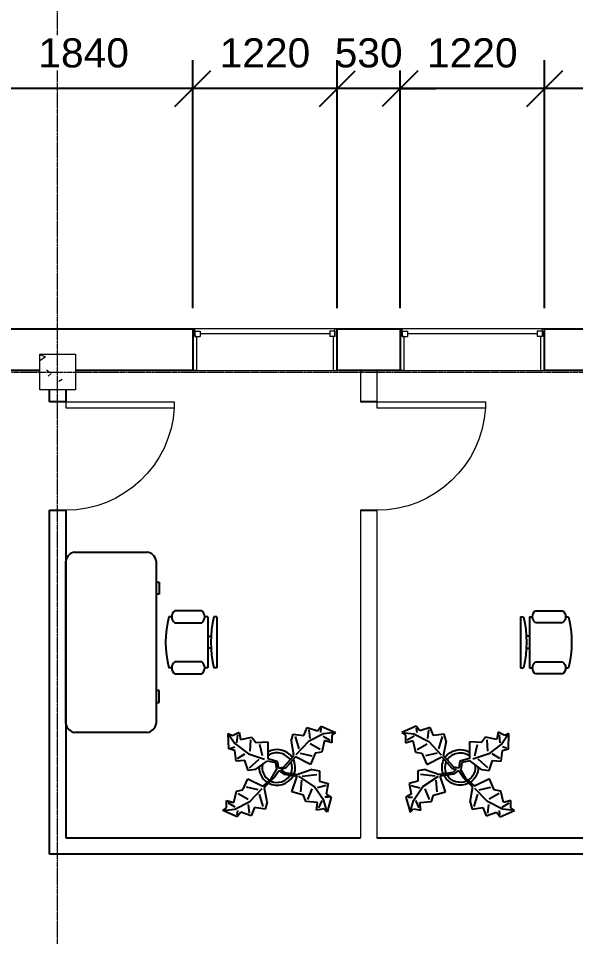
# Model space of a CAD drawing. Header units: millimetres. Extents: x -45493 to 8201, y -4031 to 23928.
# Drawn here: x -17103 to -12401, y 7448 to 15200 of the extents above; entities that cross this region are included whole.
import ezdxf

# ---------------------------------------------------------------- set-up
doc = ezdxf.new("R2010")
doc.units = ezdxf.units.MM
doc.linetypes.add('Grid Line', pattern=[22.225, 12.7, -3.175, 3.175, -3.175])
for name, color, linetype, lineweight in [('A-ANNO-DIMS', 10, 'Continuous', 9), ('A-DOOR', 31, 'Continuous', 9), ('A-GLAZ', 151, 'Continuous', 9), ('A-WALL', 113, 'Continuous', 9), ('I-WALL', 2, 'Continuous', 9), ('S-COLS', 52, 'Continuous', 9), ('S-GRID', 1, 'Continuous', 9)]:
    doc.layers.add(name, color=color, linetype=linetype, lineweight=lineweight)
doc.layers.add('I-FURN', color=40, linetype='Continuous')
doc.styles.add('Arial', font='Arial.ttf', dxfattribs={"height": 245.883234})
doc.dimstyles.new('Diagonal_-_2_5mm_Arial', dxfattribs={"dimscale": 304.8, "dimtxt": 250, "dimasz": 0.984252, "dimexe": 0.787402, "dimexo": 0.492126, "dimgap": 0.574147, "dimtad": 1, "dimdec": 0, "dimzin": 0, "dimdsep": 46, "dimtxsty": 'Arial', "dimblk1": 'OBLIQUE', "dimblk2": 'OBLIQUE', "dimsah": 1, "dimcen": 0.09, "dimdle": 0.787402, "dimazin": 0, "dimtfac": 1, "dimtdec": 4, "dimtix": 1, "dimtmove": 0, "dimatfit": 3, "dimfxl": 1, "dimtvp": 1, "dimtfill": 1, "dimtolj": 1, "dimtzin": 0, "dimarcsym": 2})

# ---------------------------------------------------------------- blocks, each defined once
blk = doc.blocks.new('M_Concrete-Square-Column - 300 x 300mm-V13-1st Floor Dimensioned Plan')
at = {"layer": 'S-COLS'}
h = blk.add_hatch(dxfattribs=at)
h.set_pattern_fill('FP_14', color=256, style=0, pattern_type=2)
h.set_pattern_definition([(230, (16702.4, 12214.2), (-728.737, 63.756), [76.2, -838.2]), (175, (16702.4, 12214.2), (140.972, -764.228), [60.96, -670.56]), (280.451, (16641.7, 12219.54), (-587.77, -700.467), [64.76, -712.36]), (226.184, (16702.4, 12011), (-1084.316, 168.17), [114.3, -1257.3]), (276.636, (16612.1, 12025), (-949.61, -989.71), [97.14, -1068.54]), (171.184, (16702.4, 12011), (-949.62, -989.7), [91.44, -1005.84]), (201, (16600.8, 12061.8), (-606.458, 409.06), [76.2, -838.2]), (146, (16600.8, 12061.8), (-247.208, -736.753), [60.96, -670.56]), (251.451, (16550.3, 12095.9), (-853.668, -327.685), [64.76, -712.36]), (217.5, (16702.42, 12214.23), (-12.3547, -338.22), [33.528, -628.904, 33.528, -1320.292]), (217.5, (16702.42, 12214.23), (-12.3547, -338.22), [-695.96, -647.192, 33.528, -639.572]), (187.5, (16702.42, 12214.23), (-267.279, -400.722), [33.528, -354.584, 33.528, -870.204]), (187.5, (16702.42, 12214.23), (-267.279, -400.722), [-421.64, -613.664, 33.528, -223.012]), (147.5, (16929, 12214.23), (-542.3633, 22.9153), [33.528, -220.472, 33.528, -1810.512]), (147.5, (16929, 12214.23), (-542.3633, 22.9153), [-287.528, -758.952, 33.528, -1018.032]), (137.5, (17030.6, 12214.23), (-592.517, -101.707), [33.528, -296.672, 33.528, -492.76, -746.76]), (137.5, (17030.6, 12214.23), (-592.517, -101.707), [-856.488, 33.528, -713.232])])
h.paths.add_polyline_path([(150, 150), (-150, 150), (-150, -150), (150, -150)], flags=0)
for p, q in [((150, 150), (-150, 150)), ((-150, 150), (-150, -150)), ((150, -150), (150, 150)), ((-150, -150), (150, -150))]:
    blk.add_line(p, q, dxfattribs=at)
blk = doc.blocks.new('M_Single-Flush - 0915 x 2032mm-145493-1st Floor Dimensioned Plan')
at = {"layer": 'A-DOOR', "lineweight": 18}
for p, q in [((406.5, 69.2), (406.5, 984.5)), ((457.5, 984.5), (406.5, 984.5)), ((457.5, 69.2), (457.5, 984.5)), ((457.5, 69.2), (406.5, 69.2))]:
    blk.add_line(p, q, dxfattribs=at)
at = {"layer": 'A-DOOR'}
blk.add_arc((457.5, 69.2), 916.7, 93.18929, 180, dxfattribs=at)
blk = doc.blocks.new('Casement 3x3 with Trim - 1220 x1220mm-148730-1st Floor Dimensioned Plan')
at = {"layer": 'A-GLAZ', "lineweight": 18}
for p, q in [((-610, 176.2125), (-590.95, 176.2125)), ((-590.95, 111.7625), (-590.95, 176.2125)), ((-590.95, 156.2125), (-590.95, 111.7625)), ((-590.95, 156.2125), (-546.5, 156.2125)), ((-546.5, 156.2125), (-546.5, 111.7625)), ((546.5, 156.2125), (546.5, 111.7625)), ((590.95, 156.2125), (546.5, 156.2125)), ((590.95, 111.7625), (590.95, 176.2125)), ((610, 176.2125), (590.95, 176.2125)), ((590.95, 156.2125), (590.95, 111.7625)), ((-590.95, 111.7625), (-546.5, 111.7625)), ((-590.95, 111.7625), (-578.25, 111.7625)), ((-578.25, -176.2125), (-578.25, 111.7625)), ((-546.5, 133.9875), (546.5, 133.9875)), ((590.95, 111.7625), (546.5, 111.7625)), ((578.25, 111.7625), (590.95, 111.7625)), ((578.25, 111.7625), (578.25, -176.2125)), ((-578.25, -176.2125), (-610, -176.2125)), ((578.25, -176.2125), (610, -176.2125))]:
    blk.add_line(p, q, dxfattribs=at)
blk = doc.blocks.new('_Oblique')
at = {"color": 0, "linetype": 'ByBlock', "lineweight": -2}
blk.add_line((-0.5, -0.5), (0.5, 0.5), dxfattribs=at)
blk = doc.blocks.new('DIMBLOCK18-1st Floor Dimensioned Plan')
at = {"layer": 'A-ANNO-DIMS', "color": 0, "lineweight": -2, "transparency": 16777216}
for p, q in [((-12662.3, 12754), (-12662.3, 14846.6)), ((-10382.3, 12754), (-10382.3, 14846.6)), ((-10142.3, 14606.6), (-12902.3, 14606.6))]:
    blk.add_line(p, q, dxfattribs=at)
at = {"layer": 'Defpoints', "color": 0, "transparency": 16777216}
for p in [(-12662.3, 14606.6), (-12662.3, 12604), (-10382.3, 12604)]:
    blk.add_point(p, dxfattribs=at)
at = {"layer": 'A-ANNO-DIMS', "color": 0, "lineweight": -2, "transparency": 16777216, "xscale": 299.9999999999999, "yscale": 299.9999999999999, "zscale": 299.9999999999999, "rotation": 180}
blk.add_blockref('_Oblique', (-12662.3, 14606.6), dxfattribs=at)
at = {"layer": 'A-ANNO-DIMS', "color": 0, "lineweight": -2, "transparency": 16777216, "xscale": 299.9999999999999, "yscale": 299.9999999999999, "zscale": 299.9999999999999}
blk.add_blockref('_Oblique', (-10382.3, 14606.6), dxfattribs=at)
at = {"layer": 'A-ANNO-DIMS', "color": 0, "transparency": 16777216, "insert": (-11522.3, 14907.1), "char_height": 245.88, "width": 904.615, "attachment_point": 5, "style": 'Arial', "bg_fill": 3, "box_fill_scale": 1.1, "bg_fill_color": 256, "bg_fill_true_color": 13158600, "bg_fill_transparency": 0}
blk.add_mtext('\\A1;2280', dxfattribs=at)
blk = doc.blocks.new('DIMBLOCK19-1st Floor Dimensioned Plan')
at = {"layer": 'A-ANNO-DIMS', "color": 0, "lineweight": -2, "transparency": 16777216}
for p, q in [((-13882.3, 12754), (-13882.3, 14846.6)), ((-12662.3, 12754), (-12662.3, 14846.6)), ((-12422.3, 14606.6), (-14122.3, 14606.6))]:
    blk.add_line(p, q, dxfattribs=at)
at = {"layer": 'Defpoints', "color": 0, "transparency": 16777216}
for p in [(-13882.3, 14606.6), (-13882.3, 12604), (-12662.3, 12604)]:
    blk.add_point(p, dxfattribs=at)
at = {"layer": 'A-ANNO-DIMS', "color": 0, "lineweight": -2, "transparency": 16777216, "xscale": 299.9999999999999, "yscale": 299.9999999999999, "zscale": 299.9999999999999, "rotation": 180}
blk.add_blockref('_Oblique', (-13882.3, 14606.6), dxfattribs=at)
at = {"layer": 'A-ANNO-DIMS', "color": 0, "lineweight": -2, "transparency": 16777216, "xscale": 299.9999999999999, "yscale": 299.9999999999999, "zscale": 299.9999999999999}
blk.add_blockref('_Oblique', (-12662.3, 14606.6), dxfattribs=at)
at = {"layer": 'A-ANNO-DIMS', "color": 0, "transparency": 16777216, "insert": (-13272.3, 14907.1), "char_height": 245.88, "width": 904.615, "attachment_point": 5, "style": 'Arial', "bg_fill": 3, "box_fill_scale": 1.1, "bg_fill_color": 256, "bg_fill_true_color": 13158600, "bg_fill_transparency": 0}
blk.add_mtext('\\A1;1220', dxfattribs=at)
blk = doc.blocks.new('DIMBLOCK20-1st Floor Dimensioned Plan')
at = {"layer": 'A-ANNO-DIMS', "color": 0, "lineweight": -2, "transparency": 16777216}
for p, q in [((-14412.3, 12754), (-14412.3, 14846.6)), ((-13882.3, 12754), (-13882.3, 14846.6)), ((-14412.3, 14606.6), (-14712.3, 14606.6)), ((-13882.3, 14606.6), (-14412.3, 14606.6)), ((-13882.3, 14606.6), (-13582.3, 14606.6))]:
    blk.add_line(p, q, dxfattribs=at)
at = {"layer": 'Defpoints', "color": 0, "transparency": 16777216}
for p in [(-14412.3, 14606.6), (-14412.3, 12604), (-13882.3, 12604)]:
    blk.add_point(p, dxfattribs=at)
at = {"layer": 'A-ANNO-DIMS', "color": 0, "lineweight": -2, "transparency": 16777216, "xscale": 299.9999999999999, "yscale": 299.9999999999999, "zscale": 299.9999999999999}
blk.add_blockref('_Oblique', (-14412.3, 14606.6), dxfattribs=at)
at = {"layer": 'A-ANNO-DIMS', "color": 0, "lineweight": -2, "transparency": 16777216, "xscale": 299.9999999999999, "yscale": 299.9999999999999, "zscale": 299.9999999999999, "rotation": 180}
blk.add_blockref('_Oblique', (-13882.3, 14606.6), dxfattribs=at)
at = {"layer": 'A-ANNO-DIMS', "color": 0, "transparency": 16777216, "insert": (-14147.3, 14907.2), "char_height": 245.88, "width": 678.462, "attachment_point": 5, "style": 'Arial', "bg_fill": 3, "box_fill_scale": 1.1, "bg_fill_color": 256, "bg_fill_true_color": 13158600, "bg_fill_transparency": 0}
blk.add_mtext('\\A1;530', dxfattribs=at)
blk = doc.blocks.new('DIMBLOCK21-1st Floor Dimensioned Plan')
at = {"layer": 'A-ANNO-DIMS', "color": 0, "lineweight": -2, "transparency": 16777216}
for p, q in [((-15632.3, 12754), (-15632.3, 14846.6)), ((-14412.3, 12754), (-14412.3, 14846.6)), ((-14172.3, 14606.6), (-15872.3, 14606.6))]:
    blk.add_line(p, q, dxfattribs=at)
at = {"layer": 'Defpoints', "color": 0, "transparency": 16777216}
for p in [(-15632.3, 14606.6), (-15632.3, 12604), (-14412.3, 12604)]:
    blk.add_point(p, dxfattribs=at)
at = {"layer": 'A-ANNO-DIMS', "color": 0, "lineweight": -2, "transparency": 16777216, "xscale": 299.9999999999999, "yscale": 299.9999999999999, "zscale": 299.9999999999999, "rotation": 180}
blk.add_blockref('_Oblique', (-15632.3, 14606.6), dxfattribs=at)
at = {"layer": 'A-ANNO-DIMS', "color": 0, "lineweight": -2, "transparency": 16777216, "xscale": 299.9999999999999, "yscale": 299.9999999999999, "zscale": 299.9999999999999}
blk.add_blockref('_Oblique', (-14412.3, 14606.6), dxfattribs=at)
at = {"layer": 'A-ANNO-DIMS', "color": 0, "transparency": 16777216, "insert": (-15022.3, 14907.1), "char_height": 245.88, "width": 904.615, "attachment_point": 5, "style": 'Arial', "bg_fill": 3, "box_fill_scale": 1.1, "bg_fill_color": 256, "bg_fill_true_color": 13158600, "bg_fill_transparency": 0}
blk.add_mtext('\\A1;1220', dxfattribs=at)
blk = doc.blocks.new('DIMBLOCK22-1st Floor Dimensioned Plan')
at = {"layer": 'A-ANNO-DIMS', "color": 0, "lineweight": -2, "transparency": 16777216}
for p, q in [((-17472.3, 13053.1), (-17472.3, 14846.6)), ((-15632.3, 12754), (-15632.3, 14846.6)), ((-15392.3, 14606.6), (-17712.3, 14606.6))]:
    blk.add_line(p, q, dxfattribs=at)
at = {"layer": 'Defpoints', "color": 0, "transparency": 16777216}
for p in [(-17472.3, 14606.6), (-17472.3, 12903.1), (-15632.3, 12604)]:
    blk.add_point(p, dxfattribs=at)
at = {"layer": 'A-ANNO-DIMS', "color": 0, "lineweight": -2, "transparency": 16777216, "xscale": 299.9999999999999, "yscale": 299.9999999999999, "zscale": 299.9999999999999, "rotation": 180}
blk.add_blockref('_Oblique', (-17472.3, 14606.6), dxfattribs=at)
at = {"layer": 'A-ANNO-DIMS', "color": 0, "lineweight": -2, "transparency": 16777216, "xscale": 299.9999999999999, "yscale": 299.9999999999999, "zscale": 299.9999999999999}
blk.add_blockref('_Oblique', (-15632.3, 14606.6), dxfattribs=at)
at = {"layer": 'A-ANNO-DIMS', "color": 0, "transparency": 16777216, "insert": (-16552.3, 14907.1), "char_height": 245.88, "width": 904.615, "attachment_point": 5, "style": 'Arial', "bg_fill": 3, "box_fill_scale": 1.1, "bg_fill_color": 256, "bg_fill_true_color": 13158600, "bg_fill_transparency": 0}
blk.add_mtext('\\A1;1840', dxfattribs=at)
blk = doc.blocks.new('Chair - Desk')
at = {"linetype": 'Continuous'}
for p, q in [((-8.5, 0), (-8.5, -1)), ((-8.5, 0), (8.5, 0)), ((8.5, 0), (8.5, -1)), ((-8.5, -3), (-8.5, -4)), ((-8.5, -3), (8.5, -3)), ((-2, -3), (-2, -1.9355)), ((2, -1.9576), (2, -3)), ((8.5, -3), (8.5, -4)), ((-10.5, -5), (-10.5, -14)), ((-6.5, -14), (-6.5, -5)), ((6.5, -5), (6.5, -14)), ((10.5, -14), (10.5, -5)), ((-8.5, -15), (-8.5, -16)), ((8.5, -15), (8.5, -16))]:
    blk.add_line(p, q, dxfattribs=at)
for centre, radius, start, end in [((0, 34.625), 36.625, 256.5803, 283.4197), ((-8.5, -6.5), 2.5, 36.8699, 143.1301), ((8.5, -6.5), 2.5, 36.8699, 143.1301), ((-8.5, -12.5), 2.5, 216.8699, 323.1301), ((8.5, -12.5), 2.5, 216.8699, 323.1301), ((0, 19.625), 36.625, 256.5803, 283.4197)]:
    blk.add_arc(centre, radius, start, end, dxfattribs=at)
blk = doc.blocks.new('Desk - 30 x 60 in.')
at = {"linetype": 'Continuous'}
for p, q in [((-26.999995, 0), (26.999995, 0)), ((-29.999995, -27), (-29.999995, -3)), ((29.999995, -3), (29.999995, -27)), ((26.999995, -30), (-26.999995, -30)), ((-20.000005, -30), (-20.000005, -31)), ((-16.000005, -31), (-16.000005, -30)), ((15.999995, -31), (15.999995, -30)), ((19.999995, -30), (19.999995, -31)), ((-20.000005, -31), (-16.000005, -31)), ((19.999995, -31), (15.999995, -31))]:
    blk.add_line(p, q, dxfattribs=at)
for centre, start, end in [((-26.499995, -3.5), 98.1301, 171.8699), ((26.499995, -3.5), 8.130102, 81.8699), ((-26.499995, -26.5), 188.1301, 261.8699), ((26.499995, -26.5), 278.1301, 351.8699)]:
    blk.add_arc(centre, 3.535534, start, end, dxfattribs=at)
blk = doc.blocks.new('Plant - Rubber or Philodendron')
at = {"linetype": 'Continuous'}
for p, q in [((8.8871, 10.7908), (9.9809, 13.4933)), ((9.9809, 13.4933), (13.3837, 12.301)), ((10.5828, 12.6946), (10.8893, 9.7953)), ((13.3837, 12.301), (14.68, 13.9039)), ((14.5816, 13.2037), (14.3848, 11.8033)), ((14.68, 13.9039), (19.3848, 11.8146)), ((-16.2005, 11.4774), (-13.9899, 8.1064)), ((-16.2005, 11.4774), (-14.8639, 10.7964)), ((-16.0159, 6.3329), (-16.2005, 11.4774)), ((-14.8639, 10.7964), (-12.6195, 11.8975)), ((-13.3174, 8.325), (-13.0735, 11.0065)), ((-12.6195, 11.8975), (-12.1909, 9.4345)), ((-12.1909, 9.4345), (-8.3829, 10.3)), ((-8.8369, 9.409), (-9.0894, 5.6095)), ((-8.3829, 10.3), (-7.0549, 8.501)), ((4.6914, 8.8812), (5.3859, 11.2828)), ((5.3859, 11.2828), (8.8871, 10.7908)), ((5.9878, 10.4842), (7.1971, 6.3869)), ((15.3859, 11.3055), (10.3916, 8.7942)), ((15.2875, 10.6053), (17.5907, 9.2105)), ((19.3848, 11.8146), (15.3859, 11.3055)), ((19.3848, 11.8146), (18.1868, 10.9119)), ((18.1868, 10.9119), (18.1925, 8.4119)), ((-14.0069, 5.8704), (-16.0159, 6.3329)), ((-15.3434, 6.5514), (-13.9984, 6.9884)), ((-13.9899, 8.1064), (-9.5434, 4.7185)), ((-7.0549, 8.501), (-3.0284, 8.6941)), ((-4.8529, 4.012), (-5.7184, 7.82)), ((-3.0284, 8.6941), (-3.0709, 3.1041)), ((4.6914, 8.8812), (5.5014, 4.4831)), ((10.3916, 8.7942), (6.2847, 4.4028)), ((14.2977, 6.1031), (10.9934, 7.9956)), ((15.7909, 9.1065), (14.8995, 5.3044)), ((18.1925, 8.4119), (15.7909, 9.1065)), ((-13.5868, 2.2894), (-14.0069, 5.8704)), ((-13.1329, 3.1804), (-10.6614, 4.727)), ((-9.5434, 4.7185), (-4.1917, 2.9888)), ((-3.0709, 3.1041), (0.0797, 2.3163)), ((2.1141, 0.2298), (5.4346, 3.9146)), ((6.1032, 3.6844), (2.8262, -0.031)), ((5.4346, 3.9146), (5.5014, 4.4831)), ((11.1089, 1.1958), (6.1032, 3.6844)), ((7.7005, 4.8881), (11.5025, 3.9967)), ((12.7005, 4.8994), (11.1089, 1.1958)), ((14.8995, 5.3044), (12.7005, 4.8994)), ((-10.6784, 2.491), (-13.5868, 2.2894)), ((-9.5858, -0.8715), (-10.6784, 2.491)), ((-9.1318, 0.0195), (-5.9793, 2.9025)), ((-7.1228, -0.443), (-3.5248, 2.2131)), ((-3.5248, 2.2131), (-3.3011, 2.4355)), ((-3.3011, 2.4355), (-0.5306, 1.7947)), ((-0.5306, 1.7947), (-0.2255, -0.5527)), ((-0.5306, 1.7947), (-0.5306, 1.7947)), ((0.0797, 2.3163), (0.4866, -0.031)), ((0.4866, -0.031), (2.1141, 0.2298)), ((-7.1228, -0.443), (-9.5858, -0.8715)), ((-2.019, -3.6148), (-0.2255, -0.5527)), ((-0.9375, -3.1608), (0.5883, -0.8135)), ((0.5883, -0.8135), (2.2447, -2.0916)), ((2.8262, -0.031), (1.3003, -0.5527)), ((1.3003, -0.5527), (2.4193, -1.4655)), ((2.2447, -2.0916), (6.7108, -2.6626)), ((2.4193, -1.4655), (6.895, -2.1175)), ((4.943, -7.9659), (6.7108, -2.6626)), ((11.6605, -0.5413), (6.895, -2.1175)), ((12.3677, -6.1981), (7.219, -2.6772)), ((8.3544, -2.7453), (13.1973, -2.1704)), ((11.6605, -0.5413), (14.1354, -0.8948)), ((14.1354, -0.8948), (14.1354, -4.4304)), ((-11.3237, -7.2629), (-9.7321, -3.5593)), ((-9.7321, -3.5593), (-4.7264, -6.0479)), ((-2.019, -3.6148), (-4.7264, -6.0479)), ((-4.0579, -6.2781), (-0.9375, -3.1608)), ((8.125, -4.0768), (7.7715, -7.9659)), ((16.2567, -5.8446), (13.4283, -6.5517)), ((14.1354, -4.4304), (16.9638, -5.1375)), ((16.9638, -5.1375), (16.2567, -8.673)), ((-14.4141, -11.4699), (-13.5228, -7.6679)), ((-13.5228, -7.6679), (-11.3237, -7.2629)), ((-12.921, -8.4665), (-9.6166, -10.359)), ((-6.3237, -7.2516), (-10.1257, -6.3602)), ((-9.0148, -11.1577), (-4.9047, -6.8122)), ((-4.611, -12.8477), (-5.8203, -8.7504)), ((-4.1246, -6.8466), (-4.0579, -6.2781)), ((-3.3146, -11.2447), (-4.1246, -6.8466)), ((8.8321, -9.0266), (4.943, -7.9659)), ((9.5392, -11.1479), (8.8321, -9.0266)), ((10.2463, -10.4408), (11.6605, -6.9053)), ((15.5496, -10.7943), (12.3677, -6.1981)), ((16.2567, -8.673), (18.0245, -9.7337)), ((-16.8157, -10.7754), (-14.4141, -11.4699)), ((-16.8101, -13.2754), (-16.8157, -10.7754)), ((-13.9107, -12.9688), (-16.2139, -11.574)), ((-14.0091, -13.669), (-9.0148, -11.1577)), ((-9.206, -15.0581), (-9.5126, -12.1588)), ((-3.3146, -11.2447), (-4.0092, -13.6463)), ((13.4283, -11.5015), (9.5392, -11.1479)), ((13.0748, -13.9763), (13.4283, -11.5015)), ((14.8425, -10.7943), (13.7819, -13.2692)), ((16.6103, -14.6834), (15.5496, -10.7943)), ((17.3174, -9.7337), (15.9032, -9.7337)), ((18.0245, -9.7337), (16.6103, -14.6834)), ((-18.008, -14.1781), (-16.8101, -13.2754)), ((-18.008, -14.1781), (-14.0091, -13.669)), ((-13.3032, -16.2674), (-18.008, -14.1781)), ((-12.0069, -14.6645), (-13.3032, -16.2674)), ((-13.2048, -15.5672), (-13.008, -14.1668)), ((-8.6042, -15.8568), (-12.0069, -14.6645)), ((-7.5103, -13.1543), (-8.6042, -15.8568)), ((-4.0092, -13.6463), (-7.5103, -13.1543)), ((15.5496, -13.6228), (13.0748, -13.9763)), ((16.6103, -14.6834), (15.5496, -13.6228))]:
    blk.add_line(p, q, dxfattribs=at)
for centre, radius, start, end in [((0, 0), 6.1275, 34.37569, 120.1028), ((-0.0601, -0.2075), 5.2461, 33.82192, 124.9414), ((0.0308, 0.1664), 6, 178.6147, 235.1169), ((0.0308, 0.1664), 5, 168.1647, 238.6725), ((-0.2664, 0.1682), 5.2775, 338.4094, 20.03007), ((-0.098, 0.1364), 6.1288, 341.2017, 26.09184), ((-0.0234, 0.3825), 6.1492, 242.5812, 331.2714), ((-0.1102, 0.4886), 5.2883, 247.3711, 327.472)]:
    blk.add_arc(centre, radius, start, end, dxfattribs=at)

msp = doc.modelspace()

# ---------------------------------------------------------------- linework, layer by layer
at = {"layer": 'A-WALL', "lineweight": 25}
for p, q in [((-17472.3, 12579.3), (-15632.3, 12579.3)), ((-15632.3, 12579.3), (-15632.3, 12226.9)), ((-14412.3, 12226.9), (-14412.3, 12579.3)), ((-14412.3, 12579.3), (-13882.3, 12579.3)), ((-13882.3, 12579.3), (-13882.3, 12226.9)), ((-12662.3, 12226.9), (-12662.3, 12579.3)), ((-12662.3, 12579.3), (-10382.3, 12579.3)), ((-16922.3, 12226.9), (-17472.3, 12226.9)), ((-15632.3, 12226.9), (-16622.3, 12226.9)), ((-13882.3, 12226.9), (-14412.3, 12226.9)), ((-11672.3, 12226.9), (-12662.3, 12226.9))]:
    msp.add_line(p, q, dxfattribs=at)
at = {"layer": 'A-WALL'}
for p, q in [((-14412.3, 12579.3), (-15632.3, 12579.3)), ((-12662.3, 12579.3), (-13882.3, 12579.3)), ((-15632.3, 12226.9), (-14412.3, 12226.9)), ((-13882.3, 12226.9), (-12662.3, 12226.9))]:
    msp.add_line(p, q, dxfattribs=at)
at = {"layer": 'I-WALL'}
for p, q in [((-14217.3, 12226.9), (-14217.3, 11964.2)), ((-14077.3, 12226.9), (-14077.3, 11964.2)), ((-14217.3, 11049.2), (-14217.3, 8283.5)), ((-14077.3, 11049.2), (-14077.3, 8283.5))]:
    msp.add_line(p, q, dxfattribs=at)
at = {"layer": 'I-WALL', "lineweight": 25}
for p, q in [((-16841.5, 11964.2), (-16841.5, 12064.2)), ((-16703, 12064.2), (-16703, 11964.2)), ((-16703, 11964.2), (-16841.5, 11964.2)), ((-14077.3, 11964.2), (-14217.3, 11964.2)), ((-16841.5, 8145), (-16841.5, 11049.2)), ((-16841.5, 11049.2), (-16703, 11049.2)), ((-16703, 11049.2), (-16703, 8283.5)), ((-14217.3, 11049.2), (-14077.3, 11049.2)), ((-16703, 8283.5), (-14217.3, 8283.5)), ((-14077.3, 8283.5), (-11591.5, 8283.5)), ((-6384.8, 8145), (-16841.5, 8145))]:
    msp.add_line(p, q, dxfattribs=at)
at = {"layer": 'S-GRID', "linetype": 'Grid Line'}
for p, q in [((-16772.3, -4031.1), (-16772.3, 19281.6)), ((-45492.8, 12214.2), (6901.3, 12214.2))]:
    msp.add_line(p, q, dxfattribs=at)

# ---------------------------------------------------------------- block references
at = {"layer": 'A-DOOR', "xscale": -1, "rotation": 270}
for p in [(-16772.3, 11506.7), (-14146.5, 11506.7)]:
    msp.add_blockref('M_Single-Flush - 0915 x 2032mm-145493-1st Floor Dimensioned Plan', p, dxfattribs=at)
at = {"layer": 'A-GLAZ', "xscale": -1}
for p in [(-15022.3, 12403.1), (-13272.3, 12403.1)]:
    msp.add_blockref('Casement 3x3 with Trim - 1220 x1220mm-148730-1st Floor Dimensioned Plan', p, dxfattribs=at)
at = {"layer": 'I-FURN', "yscale": 25.4, "zscale": 25.4}
for name, p, xscale, rotation in [('Desk - 30 x 60 in.', (-16703, 9932.9), 25.4, 90), ('Chair - Desk', (-15428.4, 9932.9), 25.4, 270), ('Chair - Desk', (-12866.2, 9932.9), -25.4, 90)]:
    msp.add_blockref(name, p, dxfattribs=dict(at, xscale=xscale, rotation=rotation))
for p, xscale in [((-14920, 8871.9), 25.4), ((-13374.5, 8871.9), -25.4)]:
    msp.add_blockref('Plant - Rubber or Philodendron', p, dxfattribs=dict(at, xscale=xscale))
at = {"layer": 'S-COLS', "xscale": -1, "rotation": 180}
msp.add_blockref('M_Concrete-Square-Column - 300 x 300mm-V13-1st Floor Dimensioned Plan', (-16772.3, 12214.2), dxfattribs=at)

# ---------------------------------------------------------------- next in the draw order: dimensions: what is measured, and where the dimension line sits
at = {"layer": 'A-ANNO-DIMS'}
dim = msp.add_linear_dim(base=(-12662.3, 14606.6), p1=(-10382.3, 12604), p2=(-12662.3, 12604), angle=180, dimstyle='Diagonal_-_2_5mm_Arial', override={"dimpost": '<>', "dimfxl": 2280}, dxfattribs=at)
dim.commit()
dim.dimension.update_dxf_attribs({"geometry": 'DIMBLOCK18-1st Floor Dimensioned Plan', "text_midpoint": (-11522.3, 14907.1)})

# ---------------------------------------------------------------- next in the draw order: dimensions: what is measured, and where the dimension line sits
dim = msp.add_linear_dim(base=(-13882.3, 14606.6), p1=(-12662.3, 12604), p2=(-13882.3, 12604), angle=180, dimstyle='Diagonal_-_2_5mm_Arial', override={"dimpost": '<>', "dimfxl": 1220}, dxfattribs=at)
dim.commit()
dim.dimension.update_dxf_attribs({"geometry": 'DIMBLOCK19-1st Floor Dimensioned Plan', "text_midpoint": (-13272.3, 14907.1)})

# ---------------------------------------------------------------- next in the draw order: dimensions: what is measured, and where the dimension line sits
dim = msp.add_linear_dim(base=(-14412.3, 14606.6), p1=(-13882.3, 12604), p2=(-14412.3, 12604), angle=180, dimstyle='Diagonal_-_2_5mm_Arial', override={"dimpost": '<>', "dimfxl": 530}, dxfattribs=at)
dim.commit()
dim.dimension.update_dxf_attribs({"geometry": 'DIMBLOCK20-1st Floor Dimensioned Plan', "text_midpoint": (-14147.3, 14907.2)})

# ---------------------------------------------------------------- next in the draw order: dimensions: what is measured, and where the dimension line sits
dim = msp.add_linear_dim(base=(-15632.3, 14606.6), p1=(-14412.3, 12604), p2=(-15632.3, 12604), angle=180, dimstyle='Diagonal_-_2_5mm_Arial', override={"dimpost": '<>', "dimfxl": 1220}, dxfattribs=at)
dim.commit()
dim.dimension.update_dxf_attribs({"geometry": 'DIMBLOCK21-1st Floor Dimensioned Plan', "text_midpoint": (-15022.3, 14907.1)})

# ---------------------------------------------------------------- next in the draw order: dimensions: what is measured, and where the dimension line sits
dim = msp.add_linear_dim(base=(-17472.3, 14606.6), p1=(-15632.3, 12604), p2=(-17472.3, 12903.1), angle=180, dimstyle='Diagonal_-_2_5mm_Arial', override={"dimpost": '<>', "dimfxl": 1864.149493}, dxfattribs=at)
dim.commit()
dim.dimension.update_dxf_attribs({"geometry": 'DIMBLOCK22-1st Floor Dimensioned Plan', "text_midpoint": (-16552.3, 14907.1)})

doc.saveas('drawing.dxf')
